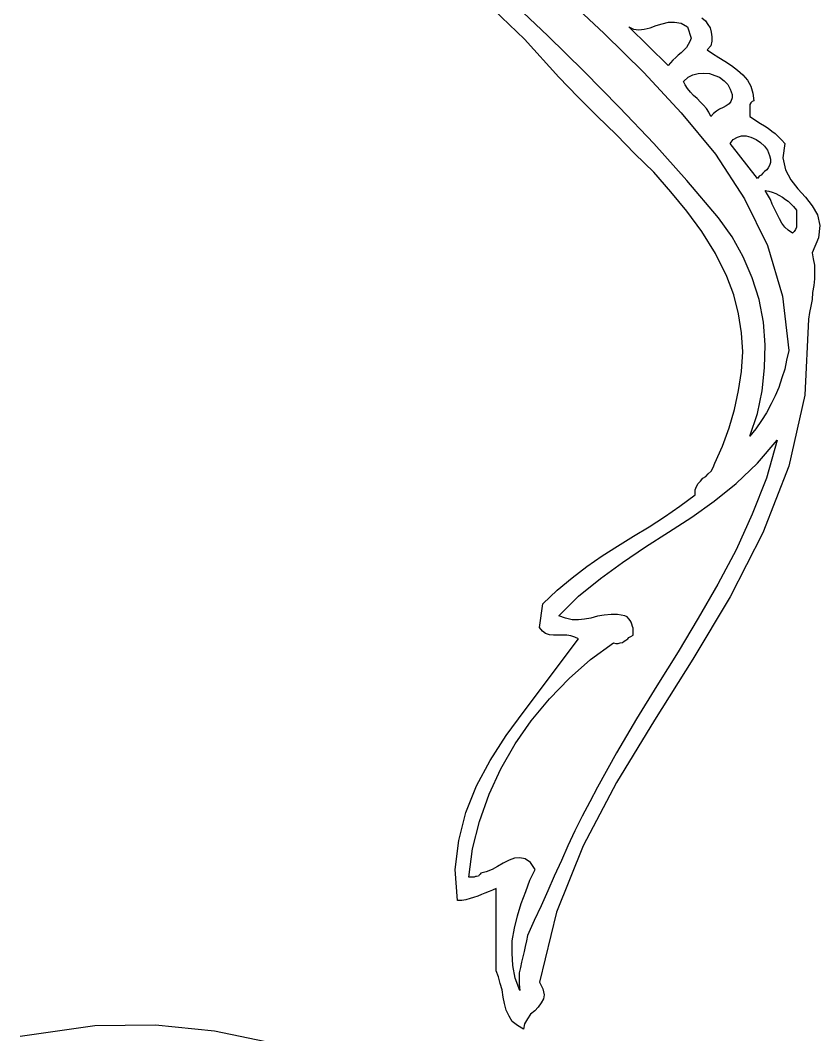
# Model space of a CAD drawing. Extents: x 0.03 to 6.93, y 0.01 to 8.51.
# Drawn here: x 1.808 to 3.157, y 2.378 to 4.089 of the extents above; entities that cross this region are included whole.
import ezdxf

# ---------------------------------------------------------------- set-up
doc = ezdxf.new("R2010")
doc.units = 0
doc.layers.add('1', color=7, linetype='Continuous')

msp = doc.modelspace()

# ---------------------------------------------------------------- linework, layer by layer
for points in [[(2.958, 4.093), (2.964, 4.088), (2.968, 4.082), (2.972, 4.076), (2.974, 4.069), (2.975, 4.061), (2.975, 4.054), (2.973, 4.046), (2.967, 4.039), (2.976, 4.033), (2.987, 4.026), (2.997, 4.02), (3.008, 4.013), (3.018, 4.005), (3.027, 3.997), (3.035, 3.988), (3.041, 3.978), (3.044, 3.966), (3.046, 3.953), (3.043, 3.952), (3.041, 3.95), (3.039, 3.947), (3.039, 3.945), (3.039, 3.942), (3.039, 3.939), (3.039, 3.936), (3.039, 3.933), (3.039, 3.93), (3.039, 3.927), (3.045, 3.923), (3.051, 3.919), (3.057, 3.915), (3.064, 3.911), (3.07, 3.907), (3.076, 3.902), (3.082, 3.898), (3.087, 3.893), (3.093, 3.887), (3.098, 3.881), (3.095, 3.857), (3.099, 3.837), (3.108, 3.82), (3.12, 3.805), (3.133, 3.791), (3.144, 3.776), (3.153, 3.761), (3.157, 3.743), (3.155, 3.722), (3.144, 3.697), (3.146, 3.687), (3.148, 3.676), (3.148, 3.665), (3.148, 3.653), (3.147, 3.642), (3.145, 3.63), (3.144, 3.618), (3.142, 3.607), (3.14, 3.596), (3.138, 3.585), (3.132, 3.457), (3.105, 3.337), (3.061, 3.225), (3.006, 3.117), (2.943, 3.012), (2.878, 2.909), (2.814, 2.804), (2.758, 2.697), (2.713, 2.585), (2.684, 2.467), (2.69, 2.456), (2.692, 2.446), (2.691, 2.439), (2.687, 2.432), (2.682, 2.425), (2.676, 2.419), (2.669, 2.413), (2.664, 2.405), (2.659, 2.397), (2.657, 2.388), (2.647, 2.394), (2.638, 2.401), (2.633, 2.41), (2.628, 2.42), (2.625, 2.431), (2.623, 2.442), (2.621, 2.454), (2.618, 2.465), (2.615, 2.476), (2.611, 2.486), (2.611, 2.498), (2.611, 2.511), (2.611, 2.526), (2.611, 2.541), (2.611, 2.555), (2.611, 2.57), (2.611, 2.585), (2.611, 2.599), (2.611, 2.613), (2.611, 2.625), (2.605, 2.622), (2.599, 2.62), (2.592, 2.617), (2.586, 2.615), (2.58, 2.612), (2.573, 2.61), (2.567, 2.608), (2.56, 2.606), (2.553, 2.605), (2.546, 2.605), (2.542, 2.657), (2.548, 2.706), (2.56, 2.753), (2.578, 2.798), (2.601, 2.841), (2.628, 2.883), (2.658, 2.924), (2.689, 2.965), (2.719, 3.005), (2.75, 3.046), (2.744, 3.049), (2.737, 3.051), (2.73, 3.052), (2.723, 3.052), (2.715, 3.052), (2.708, 3.052), (2.701, 3.053), (2.694, 3.055), (2.689, 3.059), (2.684, 3.065), (2.69, 3.105), (2.714, 3.128), (2.739, 3.149), (2.764, 3.168), (2.79, 3.186), (2.816, 3.202), (2.843, 3.219), (2.869, 3.235), (2.895, 3.252), (2.921, 3.27), (2.947, 3.289), (2.947, 3.297), (2.949, 3.303), (2.952, 3.308), (2.956, 3.312), (2.96, 3.317), (2.965, 3.32), (2.969, 3.324), (2.974, 3.329), (2.977, 3.335), (2.98, 3.342), (2.993, 3.371), (3.004, 3.402), (3.013, 3.433), (3.02, 3.465), (3.025, 3.497), (3.027, 3.53), (3.025, 3.562), (3.02, 3.594), (3.012, 3.626), (3, 3.657), (2.981, 3.696), (2.958, 3.733), (2.933, 3.767), (2.906, 3.8), (2.877, 3.833), (2.845, 3.864), (2.814, 3.896), (2.781, 3.928), (2.749, 3.96), (2.717, 3.993), (2.659, 4.057), (2.594, 4.119)], [(1.808, 2.376), (1.934, 2.394), (2.036, 2.395), (2.136, 2.385), (2.236, 2.364)]]:
    msp.add_lwpolyline(points)
at = {"layer": '1'}
for points in [[(2.724, 4.132), (2.793, 4.067), (2.86, 4.001), (2.923, 3.933), (2.981, 3.863), (3.03, 3.788), (3.069, 3.709), (3.094, 3.624), (3.105, 3.532), (3.101, 3.516), (3.098, 3.501), (3.093, 3.486), (3.088, 3.47), (3.082, 3.456), (3.075, 3.442), (3.067, 3.427), (3.059, 3.414), (3.049, 3.4), (3.039, 3.388), (3.052, 3.426), (3.06, 3.464), (3.064, 3.503), (3.065, 3.542), (3.062, 3.58), (3.055, 3.618), (3.043, 3.655), (3.028, 3.69), (3.009, 3.724), (2.986, 3.756), (2.933, 3.819), (2.877, 3.881), (2.819, 3.942), (2.759, 4.003), (2.698, 4.063), (2.636, 4.122)], [(2.94, 4.059), (2.938, 4.053), (2.935, 4.048), (2.932, 4.043), (2.928, 4.039), (2.923, 4.034), (2.918, 4.03), (2.914, 4.026), (2.909, 4.022), (2.905, 4.017), (2.901, 4.013), (2.835, 4.078), (2.843, 4.074), (2.852, 4.073), (2.861, 4.074), (2.871, 4.076), (2.881, 4.08), (2.891, 4.083), (2.902, 4.086), (2.912, 4.086), (2.923, 4.084), (2.934, 4.078), (2.94, 4.059)], [(3.006, 3.973), (3.009, 3.964), (3.009, 3.958), (3.007, 3.952), (3.004, 3.948), (2.999, 3.945), (2.994, 3.942), (2.988, 3.939), (2.983, 3.936), (2.978, 3.932), (2.973, 3.927), (2.97, 3.934), (2.966, 3.94), (2.961, 3.946), (2.956, 3.951), (2.95, 3.957), (2.944, 3.962), (2.939, 3.968), (2.934, 3.974), (2.93, 3.98), (2.927, 3.986), (2.935, 3.993), (2.943, 3.997), (2.952, 3.999), (2.961, 4), (2.971, 3.999), (2.98, 3.996), (2.988, 3.993), (2.996, 3.987), (3.002, 3.981), (3.006, 3.973)], [(3.072, 3.861), (3.074, 3.855), (3.074, 3.849), (3.072, 3.844), (3.07, 3.84), (3.068, 3.837), (3.064, 3.834), (3.061, 3.831), (3.058, 3.828), (3.055, 3.826), (3.052, 3.822), (3.006, 3.881), (3.011, 3.888), (3.018, 3.892), (3.025, 3.894), (3.033, 3.894), (3.041, 3.892), (3.05, 3.888), (3.057, 3.883), (3.064, 3.877), (3.069, 3.87), (3.072, 3.861)], [(3.118, 3.769), (3.118, 3.765), (3.118, 3.761), (3.118, 3.756), (3.118, 3.752), (3.118, 3.748), (3.118, 3.744), (3.118, 3.74), (3.116, 3.736), (3.114, 3.733), (3.111, 3.73), (3.104, 3.735), (3.098, 3.74), (3.093, 3.747), (3.089, 3.754), (3.085, 3.762), (3.081, 3.77), (3.077, 3.779), (3.074, 3.787), (3.069, 3.795), (3.065, 3.802), (3.071, 3.801), (3.077, 3.799), (3.083, 3.797), (3.088, 3.794), (3.094, 3.791), (3.099, 3.787), (3.104, 3.784), (3.109, 3.779), (3.113, 3.775), (3.118, 3.769)], [(2.782, 2.796), (2.769, 2.771), (2.756, 2.747), (2.744, 2.722), (2.732, 2.697), (2.721, 2.672), (2.709, 2.646), (2.698, 2.621), (2.687, 2.596), (2.675, 2.571), (2.664, 2.546), (2.662, 2.537), (2.66, 2.527), (2.658, 2.519), (2.656, 2.51), (2.654, 2.501), (2.652, 2.492), (2.65, 2.483), (2.65, 2.474), (2.65, 2.464), (2.651, 2.453), (2.643, 2.474), (2.639, 2.495), (2.638, 2.516), (2.638, 2.537), (2.642, 2.558), (2.647, 2.579), (2.653, 2.6), (2.661, 2.62), (2.668, 2.639), (2.677, 2.657), (2.669, 2.669), (2.66, 2.675), (2.651, 2.677), (2.642, 2.676), (2.633, 2.673), (2.623, 2.668), (2.613, 2.662), (2.604, 2.657), (2.594, 2.653), (2.585, 2.651), (2.584, 2.649), (2.582, 2.647), (2.581, 2.646), (2.578, 2.645), (2.576, 2.645), (2.574, 2.644), (2.571, 2.644), (2.568, 2.644), (2.565, 2.644), (2.571, 2.692), (2.583, 2.738), (2.599, 2.784), (2.619, 2.827), (2.643, 2.869), (2.67, 2.908), (2.701, 2.945), (2.734, 2.979), (2.77, 3.011), (2.809, 3.039), (2.813, 3.038), (2.817, 3.038), (2.82, 3.039), (2.824, 3.04), (2.827, 3.042), (2.83, 3.044), (2.833, 3.046), (2.835, 3.048), (2.838, 3.05), (2.842, 3.052), (2.842, 3.056), (2.842, 3.06), (2.842, 3.064), (2.841, 3.067), (2.84, 3.071), (2.839, 3.074), (2.837, 3.077), (2.835, 3.08), (2.832, 3.083), (2.828, 3.085), (2.816, 3.087), (2.805, 3.087), (2.793, 3.086), (2.782, 3.084), (2.771, 3.081), (2.76, 3.079), (2.75, 3.078), (2.739, 3.078), (2.728, 3.081), (2.717, 3.085), (2.75, 3.118), (2.787, 3.148), (2.824, 3.175), (2.863, 3.201), (2.902, 3.226), (2.941, 3.251), (2.979, 3.278), (3.016, 3.308), (3.052, 3.342), (3.085, 3.381), (3.067, 3.317), (3.043, 3.256), (3.016, 3.196), (2.985, 3.138), (2.952, 3.081), (2.918, 3.024), (2.882, 2.967), (2.848, 2.911), (2.814, 2.854), (2.782, 2.796)]]:
    msp.add_lwpolyline(points, dxfattribs=at)

doc.saveas('drawing.dxf')
